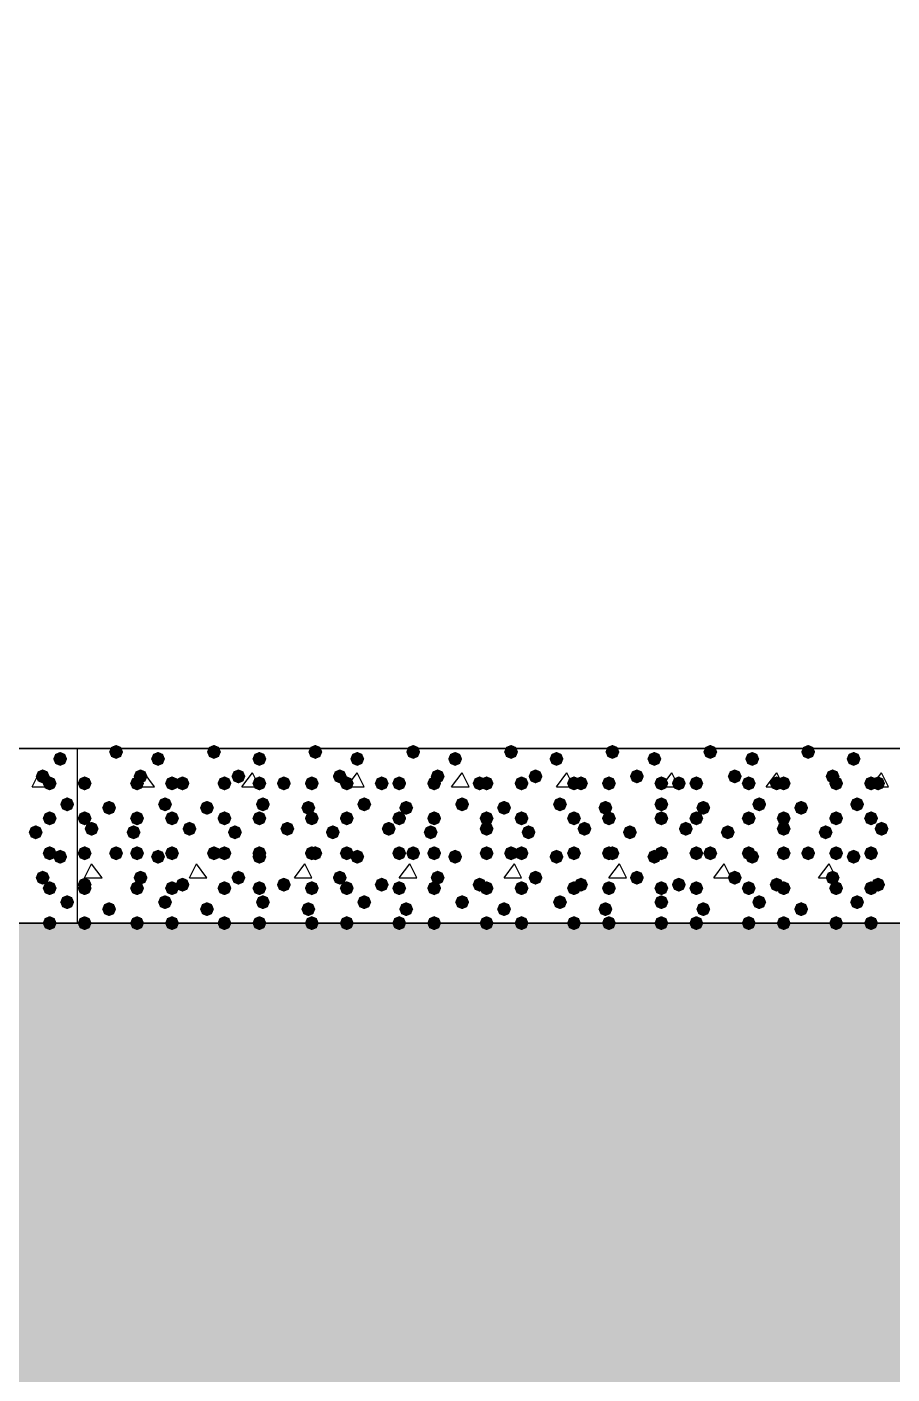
# Model space of a CAD drawing. Header units: millimetres. Extents: x 0 to 420, y 0 to 297.
# Drawn here: x 302.24 to 312.72, y 121.45 to 137.77 of the extents above; entities that cross this region are included whole.
import ezdxf

# ---------------------------------------------------------------- set-up
doc = ezdxf.new("R2010")
doc.units = ezdxf.units.MM
doc.layers.get('0').update_dxf_attribs({"linetype": 'CONTINUOUS'})

msp = doc.modelspace()

# ---------------------------------------------------------------- hatches: boundary and pattern name
at = {"true_color": 0x000007}
for points in [[(302.725667, 128.905), (302.700796, 128.845204), (302.641, 128.820333), (302.581204, 128.845204), (302.556333, 128.905), (302.581204, 128.964796), (302.641, 128.989667), (302.700796, 128.964796)], [(302.514, 128.693333), (302.489129, 128.633537), (302.429333, 128.608667), (302.369537, 128.633537), (302.344667, 128.693333), (302.369537, 128.753129), (302.429333, 128.778), (302.489129, 128.753129)], [(302.598667, 128.608667), (302.573796, 128.548871), (302.514, 128.524), (302.454204, 128.548871), (302.429333, 128.608667), (302.454204, 128.668462), (302.514, 128.693333), (302.573796, 128.668463)], [(302.810333, 128.354667), (302.785462, 128.294871), (302.725667, 128.27), (302.665871, 128.294871), (302.641, 128.354667), (302.665871, 128.414462), (302.725667, 128.439333), (302.785462, 128.414463)], [(302.598667, 128.185333), (302.573796, 128.125538), (302.514, 128.100667), (302.454204, 128.125538), (302.429333, 128.185333), (302.454204, 128.245129), (302.514, 128.27), (302.573796, 128.245129)], [(302.429333, 128.016), (302.404462, 127.956204), (302.344667, 127.931333), (302.284871, 127.956204), (302.26, 128.016), (302.284871, 128.075796), (302.344667, 128.100667), (302.404462, 128.075796)], [(302.598667, 127.762), (302.573796, 127.702204), (302.514, 127.677333), (302.454204, 127.702204), (302.429333, 127.762), (302.454204, 127.821796), (302.514, 127.846667), (302.573796, 127.821796)], [(302.725667, 127.719667), (302.700796, 127.659871), (302.641, 127.635), (302.581204, 127.659871), (302.556333, 127.719667), (302.581204, 127.779462), (302.641, 127.804333), (302.700796, 127.779463)], [(302.514, 127.465667), (302.489129, 127.405871), (302.429333, 127.381), (302.369537, 127.405871), (302.344667, 127.465667), (302.369537, 127.525462), (302.429333, 127.550333), (302.489129, 127.525463)], [(302.598667, 127.338667), (302.573796, 127.278871), (302.514, 127.254), (302.454204, 127.278871), (302.429333, 127.338667), (302.454204, 127.398462), (302.514, 127.423333), (302.573796, 127.398463)], [(302.810333, 127.169333), (302.785462, 127.109537), (302.725667, 127.084667), (302.665871, 127.109537), (302.641, 127.169333), (302.665871, 127.229129), (302.725667, 127.254), (302.785462, 127.229129)], [(302.598667, 126.915333), (302.573796, 126.855538), (302.514, 126.830667), (302.454204, 126.855538), (302.429333, 126.915333), (302.454204, 126.975129), (302.514, 127), (302.573796, 126.975129)]]:
    msp.add_hatch(color=0, dxfattribs=at).paths.add_polyline_path(points, flags=0)
at = {"true_color": 0x000008}
for points in [[(303.403, 128.989667), (303.378129, 128.929871), (303.318333, 128.905), (303.258537, 128.929871), (303.233667, 128.989667), (303.258537, 129.049462), (303.318333, 129.074333), (303.378129, 129.049463)], [(303.911, 128.905), (303.886129, 128.845204), (303.826333, 128.820333), (303.766538, 128.845204), (303.741667, 128.905), (303.766537, 128.964796), (303.826333, 128.989667), (303.886129, 128.964796)], [(304.588333, 128.989667), (304.563463, 128.929871), (304.503667, 128.905), (304.443871, 128.929871), (304.419, 128.989667), (304.443871, 129.049462), (304.503667, 129.074333), (304.563462, 129.049463)], [(305.138667, 128.905), (305.113796, 128.845204), (305.054, 128.820333), (304.994204, 128.845204), (304.969333, 128.905), (304.994204, 128.964796), (305.054, 128.989667), (305.113796, 128.964796)], [(305.816, 128.989667), (305.791129, 128.929871), (305.731333, 128.905), (305.671538, 128.929871), (305.646667, 128.989667), (305.671537, 129.049462), (305.731333, 129.074333), (305.791129, 129.049463)], [(306.324, 128.905), (306.299129, 128.845204), (306.239333, 128.820333), (306.179537, 128.845204), (306.154667, 128.905), (306.179537, 128.964796), (306.239333, 128.989667), (306.299129, 128.964796)], [(307.001333, 128.989667), (306.976462, 128.929871), (306.916667, 128.905), (306.856871, 128.929871), (306.832, 128.989667), (306.856871, 129.049462), (306.916667, 129.074333), (306.976462, 129.049463)], [(307.509333, 128.905), (307.484462, 128.845204), (307.424667, 128.820333), (307.364871, 128.845204), (307.34, 128.905), (307.364871, 128.964796), (307.424667, 128.989667), (307.484462, 128.964796)], [(308.186667, 128.989667), (308.161796, 128.929871), (308.102, 128.905), (308.042204, 128.929871), (308.017333, 128.989667), (308.042204, 129.049462), (308.102, 129.074333), (308.161796, 129.049463)], [(308.737, 128.905), (308.712129, 128.845204), (308.652333, 128.820333), (308.592538, 128.845204), (308.567667, 128.905), (308.592537, 128.964796), (308.652333, 128.989667), (308.712129, 128.964796)], [(309.414333, 128.989667), (309.389462, 128.929871), (309.329667, 128.905), (309.269871, 128.929871), (309.245, 128.989667), (309.269871, 129.049462), (309.329667, 129.074333), (309.389462, 129.049463)], [(309.922333, 128.905), (309.897462, 128.845204), (309.837667, 128.820333), (309.777871, 128.845204), (309.753, 128.905), (309.777871, 128.964796), (309.837667, 128.989667), (309.897462, 128.964796)], [(310.599667, 128.989667), (310.574796, 128.929871), (310.515, 128.905), (310.455204, 128.929871), (310.430333, 128.989667), (310.455204, 129.049462), (310.515, 129.074333), (310.574796, 129.049463)], [(311.107667, 128.905), (311.082796, 128.845204), (311.023, 128.820333), (310.963204, 128.845204), (310.938333, 128.905), (310.963204, 128.964796), (311.023, 128.989667), (311.082796, 128.964796)], [(311.785, 128.989667), (311.760129, 128.929871), (311.700333, 128.905), (311.640538, 128.929871), (311.615667, 128.989667), (311.640537, 129.049462), (311.700333, 129.074333), (311.760129, 129.049463)], [(312.335333, 128.905), (312.310462, 128.845204), (312.250667, 128.820333), (312.190871, 128.845204), (312.166, 128.905), (312.190871, 128.964796), (312.250667, 128.989667), (312.310462, 128.964796)], [(303.022, 128.608667), (302.997129, 128.548871), (302.937333, 128.524), (302.877538, 128.548871), (302.852667, 128.608667), (302.877537, 128.668462), (302.937333, 128.693333), (302.997129, 128.668463)], [(303.022, 128.608667), (302.997129, 128.548871), (302.937333, 128.524), (302.877538, 128.548871), (302.852667, 128.608667), (302.877537, 128.668462), (302.937333, 128.693333), (302.997129, 128.668463)], [(303.657, 128.608667), (303.632129, 128.548871), (303.572333, 128.524), (303.512538, 128.548871), (303.487667, 128.608667), (303.512537, 128.668462), (303.572333, 128.693333), (303.632129, 128.668463)], [(303.699333, 128.693333), (303.674463, 128.633537), (303.614667, 128.608667), (303.554871, 128.633537), (303.53, 128.693333), (303.554871, 128.753129), (303.614667, 128.778), (303.674462, 128.753129)], [(304.080333, 128.608667), (304.055462, 128.548871), (303.995667, 128.524), (303.935871, 128.548871), (303.911, 128.608667), (303.935871, 128.668462), (303.995667, 128.693333), (304.055462, 128.668463)], [(304.207333, 128.608667), (304.182462, 128.548871), (304.122667, 128.524), (304.062871, 128.548871), (304.038, 128.608667), (304.062871, 128.668462), (304.122667, 128.693333), (304.182462, 128.668463)], [(304.715333, 128.608667), (304.690462, 128.548871), (304.630667, 128.524), (304.570871, 128.548871), (304.546, 128.608667), (304.570871, 128.668462), (304.630667, 128.693333), (304.690462, 128.668463)], [(304.884667, 128.693333), (304.859796, 128.633537), (304.8, 128.608667), (304.740204, 128.633537), (304.715333, 128.693333), (304.740204, 128.753129), (304.8, 128.778), (304.859796, 128.753129)], [(305.138667, 128.608667), (305.113796, 128.548871), (305.054, 128.524), (304.994204, 128.548871), (304.969333, 128.608667), (304.994204, 128.668462), (305.054, 128.693333), (305.113796, 128.668463)], [(305.435, 128.608667), (305.410129, 128.548871), (305.350333, 128.524), (305.290538, 128.548871), (305.265667, 128.608667), (305.290537, 128.668462), (305.350333, 128.693333), (305.410129, 128.668463)], [(305.773667, 128.608667), (305.748796, 128.548871), (305.689, 128.524), (305.629204, 128.548871), (305.604333, 128.608667), (305.629204, 128.668462), (305.689, 128.693333), (305.748796, 128.668463)], [(306.112333, 128.693333), (306.087462, 128.633537), (306.027667, 128.608667), (305.967871, 128.633537), (305.943, 128.693333), (305.967871, 128.753129), (306.027667, 128.778), (306.087462, 128.753129)], [(306.197, 128.608667), (306.172129, 128.548871), (306.112333, 128.524), (306.052538, 128.548871), (306.027667, 128.608667), (306.052537, 128.668462), (306.112333, 128.693333), (306.172129, 128.668463)], [(306.620333, 128.608667), (306.595463, 128.548871), (306.535667, 128.524), (306.475871, 128.548871), (306.451, 128.608667), (306.475871, 128.668462), (306.535667, 128.693333), (306.595462, 128.668463)], [(306.832, 128.608667), (306.807129, 128.548871), (306.747333, 128.524), (306.687538, 128.548871), (306.662667, 128.608667), (306.687537, 128.668462), (306.747333, 128.693333), (306.807129, 128.668463)], [(307.255333, 128.608667), (307.230463, 128.548871), (307.170667, 128.524), (307.110871, 128.548871), (307.086, 128.608667), (307.110871, 128.668462), (307.170667, 128.693333), (307.230462, 128.668463)], [(307.297667, 128.693333), (307.272796, 128.633537), (307.213, 128.608667), (307.153204, 128.633537), (307.128333, 128.693333), (307.153204, 128.753129), (307.213, 128.778), (307.272796, 128.753129)], [(307.805667, 128.608667), (307.780796, 128.548871), (307.721, 128.524), (307.661204, 128.548871), (307.636333, 128.608667), (307.661204, 128.668462), (307.721, 128.693333), (307.780796, 128.668463)], [(307.890333, 128.608667), (307.865463, 128.548871), (307.805667, 128.524), (307.745871, 128.548871), (307.721, 128.608667), (307.745871, 128.668462), (307.805667, 128.693333), (307.865462, 128.668463)], [(308.313667, 128.608667), (308.288796, 128.548871), (308.229, 128.524), (308.169204, 128.548871), (308.144333, 128.608667), (308.169204, 128.668462), (308.229, 128.693333), (308.288796, 128.668463)], [(308.483, 128.693333), (308.458129, 128.633537), (308.398333, 128.608667), (308.338538, 128.633537), (308.313667, 128.693333), (308.338537, 128.753129), (308.398333, 128.778), (308.458129, 128.753129)], [(308.948667, 128.608667), (308.923796, 128.548871), (308.864, 128.524), (308.804204, 128.548871), (308.779333, 128.608667), (308.804204, 128.668462), (308.864, 128.693333), (308.923796, 128.668463)], [(309.033333, 128.608667), (309.008462, 128.548871), (308.948667, 128.524), (308.888871, 128.548871), (308.864, 128.608667), (308.888871, 128.668462), (308.948667, 128.693333), (309.008462, 128.668463)], [(309.372, 128.608667), (309.347129, 128.548871), (309.287333, 128.524), (309.227538, 128.548871), (309.202667, 128.608667), (309.227537, 128.668462), (309.287333, 128.693333), (309.347129, 128.668463)], [(309.710667, 128.693333), (309.685796, 128.633537), (309.626, 128.608667), (309.566204, 128.633537), (309.541333, 128.693333), (309.566204, 128.753129), (309.626, 128.778), (309.685796, 128.753129)], [(310.007, 128.608667), (309.982129, 128.548871), (309.922333, 128.524), (309.862538, 128.548871), (309.837667, 128.608667), (309.862537, 128.668462), (309.922333, 128.693333), (309.982129, 128.668463)], [(310.218667, 128.608667), (310.193796, 128.548871), (310.134, 128.524), (310.074204, 128.548871), (310.049333, 128.608667), (310.074204, 128.668462), (310.134, 128.693333), (310.193796, 128.668463)], [(310.430333, 128.608667), (310.405463, 128.548871), (310.345667, 128.524), (310.285871, 128.548871), (310.261, 128.608667), (310.285871, 128.668462), (310.345667, 128.693333), (310.405462, 128.668463)], [(310.896, 128.693333), (310.871129, 128.633537), (310.811333, 128.608667), (310.751537, 128.633537), (310.726667, 128.693333), (310.751537, 128.753129), (310.811333, 128.778), (310.871129, 128.753129)], [(311.065333, 128.608667), (311.040462, 128.548871), (310.980667, 128.524), (310.920871, 128.548871), (310.896, 128.608667), (310.920871, 128.668462), (310.980667, 128.693333), (311.040462, 128.668463)], [(311.404, 128.608667), (311.379129, 128.548871), (311.319333, 128.524), (311.259537, 128.548871), (311.234667, 128.608667), (311.259537, 128.668462), (311.319333, 128.693333), (311.379129, 128.668463)], [(311.488667, 128.608667), (311.463796, 128.548871), (311.404, 128.524), (311.344204, 128.548871), (311.319333, 128.608667), (311.344204, 128.668462), (311.404, 128.693333), (311.463796, 128.668463)], [(312.081333, 128.693333), (312.056462, 128.633537), (311.996667, 128.608667), (311.936871, 128.633537), (311.912, 128.693333), (311.936871, 128.753129), (311.996667, 128.778), (312.056462, 128.753129)], [(312.123667, 128.608667), (312.098796, 128.548871), (312.039, 128.524), (311.979204, 128.548871), (311.954333, 128.608667), (311.979204, 128.668462), (312.039, 128.693333), (312.098796, 128.668463)], [(312.547, 128.608667), (312.522129, 128.548871), (312.462333, 128.524), (312.402537, 128.548871), (312.377667, 128.608667), (312.402537, 128.668462), (312.462333, 128.693333), (312.522129, 128.668463)], [(312.631667, 128.608667), (312.606796, 128.548871), (312.547, 128.524), (312.487204, 128.548871), (312.462333, 128.608667), (312.487204, 128.668462), (312.547, 128.693333), (312.606796, 128.668463)], [(303.318333, 128.312333), (303.293462, 128.252537), (303.233667, 128.227667), (303.173871, 128.252537), (303.149, 128.312333), (303.173871, 128.372129), (303.233667, 128.397), (303.293462, 128.372129)], [(303.995667, 128.354667), (303.970796, 128.294871), (303.911, 128.27), (303.851204, 128.294871), (303.826333, 128.354667), (303.851204, 128.414462), (303.911, 128.439333), (303.970796, 128.414463)], [(304.503667, 128.312333), (304.478796, 128.252537), (304.419, 128.227667), (304.359204, 128.252537), (304.334333, 128.312333), (304.359204, 128.372129), (304.419, 128.397), (304.478796, 128.372129)], [(305.181, 128.354667), (305.156129, 128.294871), (305.096333, 128.27), (305.036538, 128.294871), (305.011667, 128.354667), (305.036537, 128.414462), (305.096333, 128.439333), (305.156129, 128.414463)], [(305.731333, 128.312333), (305.706462, 128.252537), (305.646667, 128.227667), (305.586871, 128.252537), (305.562, 128.312333), (305.586871, 128.372129), (305.646667, 128.397), (305.706462, 128.372129)], [(306.408667, 128.354667), (306.383796, 128.294871), (306.324, 128.27), (306.264204, 128.294871), (306.239333, 128.354667), (306.264204, 128.414462), (306.324, 128.439333), (306.383796, 128.414463)], [(306.916667, 128.312333), (306.891796, 128.252537), (306.832, 128.227667), (306.772204, 128.252537), (306.747333, 128.312333), (306.772204, 128.372129), (306.832, 128.397), (306.891796, 128.372129)], [(307.594, 128.354667), (307.569129, 128.294871), (307.509333, 128.27), (307.449537, 128.294871), (307.424667, 128.354667), (307.449537, 128.414462), (307.509333, 128.439333), (307.569129, 128.414463)], [(308.102, 128.312333), (308.077129, 128.252537), (308.017333, 128.227667), (307.957538, 128.252537), (307.932667, 128.312333), (307.957537, 128.372129), (308.017333, 128.397), (308.077129, 128.372129)], [(308.779333, 128.354667), (308.754462, 128.294871), (308.694667, 128.27), (308.634871, 128.294871), (308.61, 128.354667), (308.634871, 128.414462), (308.694667, 128.439333), (308.754462, 128.414463)], [(309.329667, 128.312333), (309.304796, 128.252537), (309.245, 128.227667), (309.185204, 128.252537), (309.160333, 128.312333), (309.185204, 128.372129), (309.245, 128.397), (309.304796, 128.372129)], [(310.007, 128.354667), (309.982129, 128.294871), (309.922333, 128.27), (309.862538, 128.294871), (309.837667, 128.354667), (309.862537, 128.414462), (309.922333, 128.439333), (309.982129, 128.414463)], [(310.515, 128.312333), (310.490129, 128.252537), (310.430333, 128.227667), (310.370538, 128.252537), (310.345667, 128.312333), (310.370537, 128.372129), (310.430333, 128.397), (310.490129, 128.372129)], [(311.192333, 128.354667), (311.167462, 128.294871), (311.107667, 128.27), (311.047871, 128.294871), (311.023, 128.354667), (311.047871, 128.414462), (311.107667, 128.439333), (311.167462, 128.414463)], [(311.700333, 128.312333), (311.675462, 128.252537), (311.615667, 128.227667), (311.555871, 128.252537), (311.531, 128.312333), (311.555871, 128.372129), (311.615667, 128.397), (311.675462, 128.372129)], [(312.377667, 128.354667), (312.352796, 128.294871), (312.293, 128.27), (312.233204, 128.294871), (312.208333, 128.354667), (312.233204, 128.414462), (312.293, 128.439333), (312.352796, 128.414463)], [(303.022, 128.185333), (302.997129, 128.125538), (302.937333, 128.100667), (302.877538, 128.125538), (302.852667, 128.185333), (302.877537, 128.245129), (302.937333, 128.27), (302.997129, 128.245129)], [(303.106667, 128.058333), (303.081796, 127.998538), (303.022, 127.973667), (302.962204, 127.998538), (302.937333, 128.058333), (302.962204, 128.118129), (303.022, 128.143), (303.081796, 128.118129)], [(303.657, 128.185333), (303.632129, 128.125538), (303.572333, 128.100667), (303.512538, 128.125538), (303.487667, 128.185333), (303.512537, 128.245129), (303.572333, 128.27), (303.632129, 128.245129)], [(304.080333, 128.185333), (304.055462, 128.125538), (303.995667, 128.100667), (303.935871, 128.125538), (303.911, 128.185333), (303.935871, 128.245129), (303.995667, 128.27), (304.055462, 128.245129)], [(304.292, 128.058333), (304.267129, 127.998538), (304.207333, 127.973667), (304.147538, 127.998538), (304.122667, 128.058333), (304.147537, 128.118129), (304.207333, 128.143), (304.267129, 128.118129)], [(304.715333, 128.185333), (304.690462, 128.125538), (304.630667, 128.100667), (304.570871, 128.125538), (304.546, 128.185333), (304.570871, 128.245129), (304.630667, 128.27), (304.690462, 128.245129)], [(305.138667, 128.185333), (305.113796, 128.125538), (305.054, 128.100667), (304.994204, 128.125538), (304.969333, 128.185333), (304.994204, 128.245129), (305.054, 128.27), (305.113796, 128.245129)], [(305.477333, 128.058333), (305.452462, 127.998538), (305.392667, 127.973667), (305.332871, 127.998538), (305.308, 128.058333), (305.332871, 128.118129), (305.392667, 128.143), (305.452462, 128.118129)], [(305.773667, 128.185333), (305.748796, 128.125538), (305.689, 128.100667), (305.629204, 128.125538), (305.604333, 128.185333), (305.629204, 128.245129), (305.689, 128.27), (305.748796, 128.245129)], [(306.197, 128.185333), (306.172129, 128.125538), (306.112333, 128.100667), (306.052538, 128.125538), (306.027667, 128.185333), (306.052537, 128.245129), (306.112333, 128.27), (306.172129, 128.245129)], [(306.705, 128.058333), (306.680129, 127.998538), (306.620333, 127.973667), (306.560538, 127.998538), (306.535667, 128.058333), (306.560537, 128.118129), (306.620333, 128.143), (306.680129, 128.118129)], [(306.832, 128.185333), (306.807129, 128.125538), (306.747333, 128.100667), (306.687538, 128.125538), (306.662667, 128.185333), (306.687537, 128.245129), (306.747333, 128.27), (306.807129, 128.245129)], [(307.255333, 128.185333), (307.230463, 128.125538), (307.170667, 128.100667), (307.110871, 128.125538), (307.086, 128.185333), (307.110871, 128.245129), (307.170667, 128.27), (307.230462, 128.245129)], [(307.890333, 128.185333), (307.865463, 128.125538), (307.805667, 128.100667), (307.745871, 128.125538), (307.721, 128.185333), (307.745871, 128.245129), (307.805667, 128.27), (307.865462, 128.245129)], [(307.890333, 128.058333), (307.865463, 127.998538), (307.805667, 127.973667), (307.745871, 127.998538), (307.721, 128.058333), (307.745871, 128.118129), (307.805667, 128.143), (307.865462, 128.118129)], [(308.313667, 128.185333), (308.288796, 128.125538), (308.229, 128.100667), (308.169204, 128.125538), (308.144333, 128.185333), (308.169204, 128.245129), (308.229, 128.27), (308.288796, 128.245129)], [(308.948667, 128.185333), (308.923796, 128.125538), (308.864, 128.100667), (308.804204, 128.125538), (308.779333, 128.185333), (308.804204, 128.245129), (308.864, 128.27), (308.923796, 128.245129)], [(309.075667, 128.058333), (309.050796, 127.998538), (308.991, 127.973667), (308.931204, 127.998538), (308.906333, 128.058333), (308.931204, 128.118129), (308.991, 128.143), (309.050796, 128.118129)], [(309.372, 128.185333), (309.347129, 128.125538), (309.287333, 128.100667), (309.227538, 128.125538), (309.202667, 128.185333), (309.227537, 128.245129), (309.287333, 128.27), (309.347129, 128.245129)], [(310.007, 128.185333), (309.982129, 128.125538), (309.922333, 128.100667), (309.862538, 128.125538), (309.837667, 128.185333), (309.862537, 128.245129), (309.922333, 128.27), (309.982129, 128.245129)], [(310.303333, 128.058333), (310.278462, 127.998538), (310.218667, 127.973667), (310.158871, 127.998538), (310.134, 128.058333), (310.158871, 128.118129), (310.218667, 128.143), (310.278462, 128.118129)], [(310.430333, 128.185333), (310.405463, 128.125538), (310.345667, 128.100667), (310.285871, 128.125538), (310.261, 128.185333), (310.285871, 128.245129), (310.345667, 128.27), (310.405462, 128.245129)], [(311.065333, 128.185333), (311.040462, 128.125538), (310.980667, 128.100667), (310.920871, 128.125538), (310.896, 128.185333), (310.920871, 128.245129), (310.980667, 128.27), (311.040462, 128.245129)], [(311.488667, 128.185333), (311.463796, 128.125538), (311.404, 128.100667), (311.344204, 128.125538), (311.319333, 128.185333), (311.344204, 128.245129), (311.404, 128.27), (311.463796, 128.245129)], [(311.488667, 128.058333), (311.463796, 127.998538), (311.404, 127.973667), (311.344204, 127.998538), (311.319333, 128.058333), (311.344204, 128.118129), (311.404, 128.143), (311.463796, 128.118129)], [(312.123667, 128.185333), (312.098796, 128.125538), (312.039, 128.100667), (311.979204, 128.125538), (311.954333, 128.185333), (311.979204, 128.245129), (312.039, 128.27), (312.098796, 128.245129)], [(312.547, 128.185333), (312.522129, 128.125538), (312.462333, 128.100667), (312.402537, 128.125538), (312.377667, 128.185333), (312.402537, 128.245129), (312.462333, 128.27), (312.522129, 128.245129)], [(312.674, 128.058333), (312.649129, 127.998538), (312.589333, 127.973667), (312.529537, 127.998538), (312.504667, 128.058333), (312.529537, 128.118129), (312.589333, 128.143), (312.649129, 128.118129)], [(303.614667, 128.016), (303.589796, 127.956204), (303.53, 127.931333), (303.470204, 127.956204), (303.445333, 128.016), (303.470204, 128.075796), (303.53, 128.100667), (303.589796, 128.075796)], [(304.842333, 128.016), (304.817462, 127.956204), (304.757667, 127.931333), (304.697871, 127.956204), (304.673, 128.016), (304.697871, 128.075796), (304.757667, 128.100667), (304.817462, 128.075796)], [(306.027667, 128.016), (306.002796, 127.956204), (305.943, 127.931333), (305.883204, 127.956204), (305.858333, 128.016), (305.883204, 128.075796), (305.943, 128.100667), (306.002796, 128.075796)], [(307.213, 128.016), (307.188129, 127.956204), (307.128333, 127.931333), (307.068537, 127.956204), (307.043667, 128.016), (307.068537, 128.075796), (307.128333, 128.100667), (307.188129, 128.075796)], [(308.398333, 128.016), (308.373462, 127.956204), (308.313667, 127.931333), (308.253871, 127.956204), (308.229, 128.016), (308.253871, 128.075796), (308.313667, 128.100667), (308.373462, 128.075796)], [(309.626, 128.016), (309.601129, 127.956204), (309.541333, 127.931333), (309.481537, 127.956204), (309.456667, 128.016), (309.481537, 128.075796), (309.541333, 128.100667), (309.601129, 128.075796)], [(310.811333, 128.016), (310.786462, 127.956204), (310.726667, 127.931333), (310.666871, 127.956204), (310.642, 128.016), (310.666871, 128.075796), (310.726667, 128.100667), (310.786462, 128.075796)], [(311.996667, 128.016), (311.971796, 127.956204), (311.912, 127.931333), (311.852204, 127.956204), (311.827333, 128.016), (311.852204, 128.075796), (311.912, 128.100667), (311.971796, 128.075796)], [(303.022, 127.762), (302.997129, 127.702204), (302.937333, 127.677333), (302.877538, 127.702204), (302.852667, 127.762), (302.877537, 127.821796), (302.937333, 127.846667), (302.997129, 127.821796)], [(303.403, 127.762), (303.378129, 127.702204), (303.318333, 127.677333), (303.258537, 127.702204), (303.233667, 127.762), (303.258537, 127.821796), (303.318333, 127.846667), (303.378129, 127.821796)], [(303.657, 127.762), (303.632129, 127.702204), (303.572333, 127.677333), (303.512538, 127.702204), (303.487667, 127.762), (303.512537, 127.821796), (303.572333, 127.846667), (303.632129, 127.821796)], [(303.911, 127.719667), (303.886129, 127.659871), (303.826333, 127.635), (303.766538, 127.659871), (303.741667, 127.719667), (303.766537, 127.779462), (303.826333, 127.804333), (303.886129, 127.779463)], [(304.080333, 127.762), (304.055462, 127.702204), (303.995667, 127.677333), (303.935871, 127.702204), (303.911, 127.762), (303.935871, 127.821796), (303.995667, 127.846667), (304.055462, 127.821796)], [(304.588333, 127.762), (304.563463, 127.702204), (304.503667, 127.677333), (304.443871, 127.702204), (304.419, 127.762), (304.443871, 127.821796), (304.503667, 127.846667), (304.563462, 127.821796)], [(304.715333, 127.762), (304.690462, 127.702204), (304.630667, 127.677333), (304.570871, 127.702204), (304.546, 127.762), (304.570871, 127.821796), (304.630667, 127.846667), (304.690462, 127.821796)], [(305.138667, 127.762), (305.113796, 127.702204), (305.054, 127.677333), (304.994204, 127.702204), (304.969333, 127.762), (304.994204, 127.821796), (305.054, 127.846667), (305.113796, 127.821796)], [(305.138667, 127.719667), (305.113796, 127.659871), (305.054, 127.635), (304.994204, 127.659871), (304.969333, 127.719667), (304.994204, 127.779462), (305.054, 127.804333), (305.113796, 127.779463)], [(305.773667, 127.762), (305.748796, 127.702204), (305.689, 127.677333), (305.629204, 127.702204), (305.604333, 127.762), (305.629204, 127.821796), (305.689, 127.846667), (305.748796, 127.821796)], [(305.816, 127.762), (305.791129, 127.702204), (305.731333, 127.677333), (305.671538, 127.702204), (305.646667, 127.762), (305.671537, 127.821796), (305.731333, 127.846667), (305.791129, 127.821796)], [(306.197, 127.762), (306.172129, 127.702204), (306.112333, 127.677333), (306.052538, 127.702204), (306.027667, 127.762), (306.052537, 127.821796), (306.112333, 127.846667), (306.172129, 127.821796)], [(306.324, 127.719667), (306.299129, 127.659871), (306.239333, 127.635), (306.179537, 127.659871), (306.154667, 127.719667), (306.179537, 127.779462), (306.239333, 127.804333), (306.299129, 127.779463)], [(306.832, 127.762), (306.807129, 127.702204), (306.747333, 127.677333), (306.687538, 127.702204), (306.662667, 127.762), (306.687537, 127.821796), (306.747333, 127.846667), (306.807129, 127.821796)], [(307.001333, 127.762), (306.976462, 127.702204), (306.916667, 127.677333), (306.856871, 127.702204), (306.832, 127.762), (306.856871, 127.821796), (306.916667, 127.846667), (306.976462, 127.821796)], [(307.255333, 127.762), (307.230463, 127.702204), (307.170667, 127.677333), (307.110871, 127.702204), (307.086, 127.762), (307.110871, 127.821796), (307.170667, 127.846667), (307.230462, 127.821796)], [(307.509333, 127.719667), (307.484462, 127.659871), (307.424667, 127.635), (307.364871, 127.659871), (307.34, 127.719667), (307.364871, 127.779462), (307.424667, 127.804333), (307.484462, 127.779463)], [(307.890333, 127.762), (307.865463, 127.702204), (307.805667, 127.677333), (307.745871, 127.702204), (307.721, 127.762), (307.745871, 127.821796), (307.805667, 127.846667), (307.865462, 127.821796)], [(308.186667, 127.762), (308.161796, 127.702204), (308.102, 127.677333), (308.042204, 127.702204), (308.017333, 127.762), (308.042204, 127.821796), (308.102, 127.846667), (308.161796, 127.821796)], [(308.313667, 127.762), (308.288796, 127.702204), (308.229, 127.677333), (308.169204, 127.702204), (308.144333, 127.762), (308.169204, 127.821796), (308.229, 127.846667), (308.288796, 127.821796)], [(308.737, 127.719667), (308.712129, 127.659871), (308.652333, 127.635), (308.592538, 127.659871), (308.567667, 127.719667), (308.592537, 127.779462), (308.652333, 127.804333), (308.712129, 127.779463)], [(308.948667, 127.762), (308.923796, 127.702204), (308.864, 127.677333), (308.804204, 127.702204), (308.779333, 127.762), (308.804204, 127.821796), (308.864, 127.846667), (308.923796, 127.821796)], [(309.372, 127.762), (309.347129, 127.702204), (309.287333, 127.677333), (309.227538, 127.702204), (309.202667, 127.762), (309.227537, 127.821796), (309.287333, 127.846667), (309.347129, 127.821796)], [(309.414333, 127.762), (309.389462, 127.702204), (309.329667, 127.677333), (309.269871, 127.702204), (309.245, 127.762), (309.269871, 127.821796), (309.329667, 127.846667), (309.389462, 127.821796)], [(309.922333, 127.719667), (309.897462, 127.659871), (309.837667, 127.635), (309.777871, 127.659871), (309.753, 127.719667), (309.777871, 127.779462), (309.837667, 127.804333), (309.897462, 127.779463)], [(310.007, 127.762), (309.982129, 127.702204), (309.922333, 127.677333), (309.862538, 127.702204), (309.837667, 127.762), (309.862537, 127.821796), (309.922333, 127.846667), (309.982129, 127.821796)], [(310.430333, 127.762), (310.405463, 127.702204), (310.345667, 127.677333), (310.285871, 127.702204), (310.261, 127.762), (310.285871, 127.821796), (310.345667, 127.846667), (310.405462, 127.821796)], [(310.599667, 127.762), (310.574796, 127.702204), (310.515, 127.677333), (310.455204, 127.702204), (310.430333, 127.762), (310.455204, 127.821796), (310.515, 127.846667), (310.574796, 127.821796)], [(311.065333, 127.762), (311.040462, 127.702204), (310.980667, 127.677333), (310.920871, 127.702204), (310.896, 127.762), (310.920871, 127.821796), (310.980667, 127.846667), (311.040462, 127.821796)], [(311.107667, 127.719667), (311.082796, 127.659871), (311.023, 127.635), (310.963204, 127.659871), (310.938333, 127.719667), (310.963204, 127.779462), (311.023, 127.804333), (311.082796, 127.779463)], [(311.488667, 127.762), (311.463796, 127.702204), (311.404, 127.677333), (311.344204, 127.702204), (311.319333, 127.762), (311.344204, 127.821796), (311.404, 127.846667), (311.463796, 127.821796)], [(311.785, 127.762), (311.760129, 127.702204), (311.700333, 127.677333), (311.640538, 127.702204), (311.615667, 127.762), (311.640537, 127.821796), (311.700333, 127.846667), (311.760129, 127.821796)], [(312.123667, 127.762), (312.098796, 127.702204), (312.039, 127.677333), (311.979204, 127.702204), (311.954333, 127.762), (311.979204, 127.821796), (312.039, 127.846667), (312.098796, 127.821796)], [(312.335333, 127.719667), (312.310462, 127.659871), (312.250667, 127.635), (312.190871, 127.659871), (312.166, 127.719667), (312.190871, 127.779462), (312.250667, 127.804333), (312.310462, 127.779463)], [(312.547, 127.762), (312.522129, 127.702204), (312.462333, 127.677333), (312.402537, 127.702204), (312.377667, 127.762), (312.402537, 127.821796), (312.462333, 127.846667), (312.522129, 127.821796)], [(303.699333, 127.465667), (303.674463, 127.405871), (303.614667, 127.381), (303.554871, 127.405871), (303.53, 127.465667), (303.554871, 127.525462), (303.614667, 127.550333), (303.674462, 127.525463)], [(304.884667, 127.465667), (304.859796, 127.405871), (304.8, 127.381), (304.740204, 127.405871), (304.715333, 127.465667), (304.740204, 127.525462), (304.8, 127.550333), (304.859796, 127.525463)], [(306.112333, 127.465667), (306.087462, 127.405871), (306.027667, 127.381), (305.967871, 127.405871), (305.943, 127.465667), (305.967871, 127.525462), (306.027667, 127.550333), (306.087462, 127.525463)], [(307.297667, 127.465667), (307.272796, 127.405871), (307.213, 127.381), (307.153204, 127.405871), (307.128333, 127.465667), (307.153204, 127.525462), (307.213, 127.550333), (307.272796, 127.525463)], [(308.483, 127.465667), (308.458129, 127.405871), (308.398333, 127.381), (308.338538, 127.405871), (308.313667, 127.465667), (308.338537, 127.525462), (308.398333, 127.550333), (308.458129, 127.525463)], [(309.710667, 127.465667), (309.685796, 127.405871), (309.626, 127.381), (309.566204, 127.405871), (309.541333, 127.465667), (309.566204, 127.525462), (309.626, 127.550333), (309.685796, 127.525463)], [(310.896, 127.465667), (310.871129, 127.405871), (310.811333, 127.381), (310.751537, 127.405871), (310.726667, 127.465667), (310.751537, 127.525462), (310.811333, 127.550333), (310.871129, 127.525463)], [(312.081333, 127.465667), (312.056462, 127.405871), (311.996667, 127.381), (311.936871, 127.405871), (311.912, 127.465667), (311.936871, 127.525462), (311.996667, 127.550333), (312.056462, 127.525463)], [(303.022, 127.381), (302.997129, 127.321204), (302.937333, 127.296333), (302.877538, 127.321204), (302.852667, 127.381), (302.877537, 127.440796), (302.937333, 127.465667), (302.997129, 127.440796)], [(303.022, 127.338667), (302.997129, 127.278871), (302.937333, 127.254), (302.877538, 127.278871), (302.852667, 127.338667), (302.877537, 127.398462), (302.937333, 127.423333), (302.997129, 127.398463)], [(303.657, 127.338667), (303.632129, 127.278871), (303.572333, 127.254), (303.512538, 127.278871), (303.487667, 127.338667), (303.512537, 127.398462), (303.572333, 127.423333), (303.632129, 127.398463)], [(304.080333, 127.338667), (304.055462, 127.278871), (303.995667, 127.254), (303.935871, 127.278871), (303.911, 127.338667), (303.935871, 127.398462), (303.995667, 127.423333), (304.055462, 127.398463)], [(304.207333, 127.381), (304.182462, 127.321204), (304.122667, 127.296333), (304.062871, 127.321204), (304.038, 127.381), (304.062871, 127.440796), (304.122667, 127.465667), (304.182462, 127.440796)], [(304.715333, 127.338667), (304.690462, 127.278871), (304.630667, 127.254), (304.570871, 127.278871), (304.546, 127.338667), (304.570871, 127.398462), (304.630667, 127.423333), (304.690462, 127.398463)], [(305.138667, 127.338667), (305.113796, 127.278871), (305.054, 127.254), (304.994204, 127.278871), (304.969333, 127.338667), (304.994204, 127.398462), (305.054, 127.423333), (305.113796, 127.398463)], [(305.435, 127.381), (305.410129, 127.321204), (305.350333, 127.296333), (305.290538, 127.321204), (305.265667, 127.381), (305.290537, 127.440796), (305.350333, 127.465667), (305.410129, 127.440796)], [(305.773667, 127.338667), (305.748796, 127.278871), (305.689, 127.254), (305.629204, 127.278871), (305.604333, 127.338667), (305.629204, 127.398462), (305.689, 127.423333), (305.748796, 127.398463)], [(306.197, 127.338667), (306.172129, 127.278871), (306.112333, 127.254), (306.052538, 127.278871), (306.027667, 127.338667), (306.052537, 127.398462), (306.112333, 127.423333), (306.172129, 127.398463)], [(306.620333, 127.381), (306.595463, 127.321204), (306.535667, 127.296333), (306.475871, 127.321204), (306.451, 127.381), (306.475871, 127.440796), (306.535667, 127.465667), (306.595462, 127.440796)], [(306.832, 127.338667), (306.807129, 127.278871), (306.747333, 127.254), (306.687538, 127.278871), (306.662667, 127.338667), (306.687537, 127.398462), (306.747333, 127.423333), (306.807129, 127.398463)], [(307.255333, 127.338667), (307.230463, 127.278871), (307.170667, 127.254), (307.110871, 127.278871), (307.086, 127.338667), (307.110871, 127.398462), (307.170667, 127.423333), (307.230462, 127.398463)], [(307.805667, 127.381), (307.780796, 127.321204), (307.721, 127.296333), (307.661204, 127.321204), (307.636333, 127.381), (307.661204, 127.440796), (307.721, 127.465667), (307.780796, 127.440796)], [(307.890333, 127.338667), (307.865463, 127.278871), (307.805667, 127.254), (307.745871, 127.278871), (307.721, 127.338667), (307.745871, 127.398462), (307.805667, 127.423333), (307.865462, 127.398463)], [(308.313667, 127.338667), (308.288796, 127.278871), (308.229, 127.254), (308.169204, 127.278871), (308.144333, 127.338667), (308.169204, 127.398462), (308.229, 127.423333), (308.288796, 127.398463)], [(308.948667, 127.338667), (308.923796, 127.278871), (308.864, 127.254), (308.804204, 127.278871), (308.779333, 127.338667), (308.804204, 127.398462), (308.864, 127.423333), (308.923796, 127.398463)], [(309.033333, 127.381), (309.008462, 127.321204), (308.948667, 127.296333), (308.888871, 127.321204), (308.864, 127.381), (308.888871, 127.440796), (308.948667, 127.465667), (309.008462, 127.440796)], [(309.372, 127.338667), (309.347129, 127.278871), (309.287333, 127.254), (309.227538, 127.278871), (309.202667, 127.338667), (309.227537, 127.398462), (309.287333, 127.423333), (309.347129, 127.398463)], [(310.007, 127.338667), (309.982129, 127.278871), (309.922333, 127.254), (309.862538, 127.278871), (309.837667, 127.338667), (309.862537, 127.398462), (309.922333, 127.423333), (309.982129, 127.398463)], [(310.218667, 127.381), (310.193796, 127.321204), (310.134, 127.296333), (310.074204, 127.321204), (310.049333, 127.381), (310.074204, 127.440796), (310.134, 127.465667), (310.193796, 127.440796)], [(310.430333, 127.338667), (310.405463, 127.278871), (310.345667, 127.254), (310.285871, 127.278871), (310.261, 127.338667), (310.285871, 127.398462), (310.345667, 127.423333), (310.405462, 127.398463)], [(311.065333, 127.338667), (311.040462, 127.278871), (310.980667, 127.254), (310.920871, 127.278871), (310.896, 127.338667), (310.920871, 127.398462), (310.980667, 127.423333), (311.040462, 127.398463)], [(311.404, 127.381), (311.379129, 127.321204), (311.319333, 127.296333), (311.259537, 127.321204), (311.234667, 127.381), (311.259537, 127.440796), (311.319333, 127.465667), (311.379129, 127.440796)], [(311.488667, 127.338667), (311.463796, 127.278871), (311.404, 127.254), (311.344204, 127.278871), (311.319333, 127.338667), (311.344204, 127.398462), (311.404, 127.423333), (311.463796, 127.398463)], [(312.123667, 127.338667), (312.098796, 127.278871), (312.039, 127.254), (311.979204, 127.278871), (311.954333, 127.338667), (311.979204, 127.398462), (312.039, 127.423333), (312.098796, 127.398463)], [(312.547, 127.338667), (312.522129, 127.278871), (312.462333, 127.254), (312.402537, 127.278871), (312.377667, 127.338667), (312.402537, 127.398462), (312.462333, 127.423333), (312.522129, 127.398463)], [(312.631667, 127.381), (312.606796, 127.321204), (312.547, 127.296333), (312.487204, 127.321204), (312.462333, 127.381), (312.487204, 127.440796), (312.547, 127.465667), (312.606796, 127.440796)], [(303.318333, 127.084667), (303.293462, 127.024871), (303.233667, 127), (303.173871, 127.024871), (303.149, 127.084667), (303.173871, 127.144462), (303.233667, 127.169333), (303.293462, 127.144463)], [(303.995667, 127.169333), (303.970796, 127.109537), (303.911, 127.084667), (303.851204, 127.109537), (303.826333, 127.169333), (303.851204, 127.229129), (303.911, 127.254), (303.970796, 127.229129)], [(304.503667, 127.084667), (304.478796, 127.024871), (304.419, 127), (304.359204, 127.024871), (304.334333, 127.084667), (304.359204, 127.144462), (304.419, 127.169333), (304.478796, 127.144463)], [(305.181, 127.169333), (305.156129, 127.109537), (305.096333, 127.084667), (305.036538, 127.109537), (305.011667, 127.169333), (305.036537, 127.229129), (305.096333, 127.254), (305.156129, 127.229129)], [(305.731333, 127.084667), (305.706462, 127.024871), (305.646667, 127), (305.586871, 127.024871), (305.562, 127.084667), (305.586871, 127.144462), (305.646667, 127.169333), (305.706462, 127.144463)], [(306.408667, 127.169333), (306.383796, 127.109537), (306.324, 127.084667), (306.264204, 127.109537), (306.239333, 127.169333), (306.264204, 127.229129), (306.324, 127.254), (306.383796, 127.229129)], [(306.916667, 127.084667), (306.891796, 127.024871), (306.832, 127), (306.772204, 127.024871), (306.747333, 127.084667), (306.772204, 127.144462), (306.832, 127.169333), (306.891796, 127.144463)], [(307.594, 127.169333), (307.569129, 127.109537), (307.509333, 127.084667), (307.449537, 127.109537), (307.424667, 127.169333), (307.449537, 127.229129), (307.509333, 127.254), (307.569129, 127.229129)], [(308.102, 127.084667), (308.077129, 127.024871), (308.017333, 127), (307.957538, 127.024871), (307.932667, 127.084667), (307.957537, 127.144462), (308.017333, 127.169333), (308.077129, 127.144463)], [(308.779333, 127.169333), (308.754462, 127.109537), (308.694667, 127.084667), (308.634871, 127.109537), (308.61, 127.169333), (308.634871, 127.229129), (308.694667, 127.254), (308.754462, 127.229129)], [(309.329667, 127.084667), (309.304796, 127.024871), (309.245, 127), (309.185204, 127.024871), (309.160333, 127.084667), (309.185204, 127.144462), (309.245, 127.169333), (309.304796, 127.144463)], [(310.007, 127.169333), (309.982129, 127.109537), (309.922333, 127.084667), (309.862538, 127.109537), (309.837667, 127.169333), (309.862537, 127.229129), (309.922333, 127.254), (309.982129, 127.229129)], [(310.515, 127.084667), (310.490129, 127.024871), (310.430333, 127), (310.370538, 127.024871), (310.345667, 127.084667), (310.370537, 127.144462), (310.430333, 127.169333), (310.490129, 127.144463)], [(311.192333, 127.169333), (311.167462, 127.109537), (311.107667, 127.084667), (311.047871, 127.109537), (311.023, 127.169333), (311.047871, 127.229129), (311.107667, 127.254), (311.167462, 127.229129)], [(311.700333, 127.084667), (311.675462, 127.024871), (311.615667, 127), (311.555871, 127.024871), (311.531, 127.084667), (311.555871, 127.144462), (311.615667, 127.169333), (311.675462, 127.144463)], [(312.377667, 127.169333), (312.352796, 127.109537), (312.293, 127.084667), (312.233204, 127.109537), (312.208333, 127.169333), (312.233204, 127.229129), (312.293, 127.254), (312.352796, 127.229129)], [(303.022, 126.915333), (302.997129, 126.855538), (302.937333, 126.830667), (302.877538, 126.855538), (302.852667, 126.915333), (302.877537, 126.975129), (302.937333, 127), (302.997129, 126.975129)], [(303.657, 126.915333), (303.632129, 126.855538), (303.572333, 126.830667), (303.512538, 126.855538), (303.487667, 126.915333), (303.512537, 126.975129), (303.572333, 127), (303.632129, 126.975129)], [(304.080333, 126.915333), (304.055462, 126.855538), (303.995667, 126.830667), (303.935871, 126.855538), (303.911, 126.915333), (303.935871, 126.975129), (303.995667, 127), (304.055462, 126.975129)], [(304.715333, 126.915333), (304.690462, 126.855538), (304.630667, 126.830667), (304.570871, 126.855538), (304.546, 126.915333), (304.570871, 126.975129), (304.630667, 127), (304.690462, 126.975129)], [(305.138667, 126.915333), (305.113796, 126.855538), (305.054, 126.830667), (304.994204, 126.855538), (304.969333, 126.915333), (304.994204, 126.975129), (305.054, 127), (305.113796, 126.975129)], [(305.773667, 126.915333), (305.748796, 126.855538), (305.689, 126.830667), (305.629204, 126.855538), (305.604333, 126.915333), (305.629204, 126.975129), (305.689, 127), (305.748796, 126.975129)], [(306.197, 126.915333), (306.172129, 126.855538), (306.112333, 126.830667), (306.052538, 126.855538), (306.027667, 126.915333), (306.052537, 126.975129), (306.112333, 127), (306.172129, 126.975129)], [(306.832, 126.915333), (306.807129, 126.855538), (306.747333, 126.830667), (306.687538, 126.855538), (306.662667, 126.915333), (306.687537, 126.975129), (306.747333, 127), (306.807129, 126.975129)], [(307.255333, 126.915333), (307.230463, 126.855538), (307.170667, 126.830667), (307.110871, 126.855538), (307.086, 126.915333), (307.110871, 126.975129), (307.170667, 127), (307.230462, 126.975129)], [(307.890333, 126.915333), (307.865463, 126.855538), (307.805667, 126.830667), (307.745871, 126.855538), (307.721, 126.915333), (307.745871, 126.975129), (307.805667, 127), (307.865462, 126.975129)], [(308.313667, 126.915333), (308.288796, 126.855538), (308.229, 126.830667), (308.169204, 126.855538), (308.144333, 126.915333), (308.169204, 126.975129), (308.229, 127), (308.288796, 126.975129)], [(308.948667, 126.915333), (308.923796, 126.855538), (308.864, 126.830667), (308.804204, 126.855538), (308.779333, 126.915333), (308.804204, 126.975129), (308.864, 127), (308.923796, 126.975129)], [(309.372, 126.915333), (309.347129, 126.855538), (309.287333, 126.830667), (309.227538, 126.855538), (309.202667, 126.915333), (309.227537, 126.975129), (309.287333, 127), (309.347129, 126.975129)], [(310.007, 126.915333), (309.982129, 126.855538), (309.922333, 126.830667), (309.862538, 126.855538), (309.837667, 126.915333), (309.862537, 126.975129), (309.922333, 127), (309.982129, 126.975129)], [(310.430333, 126.915333), (310.405463, 126.855538), (310.345667, 126.830667), (310.285871, 126.855538), (310.261, 126.915333), (310.285871, 126.975129), (310.345667, 127), (310.405462, 126.975129)], [(311.065333, 126.915333), (311.040462, 126.855538), (310.980667, 126.830667), (310.920871, 126.855538), (310.896, 126.915333), (310.920871, 126.975129), (310.980667, 127), (311.040462, 126.975129)], [(311.488667, 126.915333), (311.463796, 126.855538), (311.404, 126.830667), (311.344204, 126.855538), (311.319333, 126.915333), (311.344204, 126.975129), (311.404, 127), (311.463796, 126.975129)], [(312.123667, 126.915333), (312.098796, 126.855538), (312.039, 126.830667), (311.979204, 126.855538), (311.954333, 126.915333), (311.979204, 126.975129), (312.039, 127), (312.098796, 126.975129)], [(312.547, 126.915333), (312.522129, 126.855538), (312.462333, 126.830667), (312.402537, 126.855538), (312.377667, 126.915333), (312.402537, 126.975129), (312.462333, 127), (312.522129, 126.975129)]]:
    msp.add_hatch(color=0, dxfattribs=at).paths.add_polyline_path(points, flags=0)
h = msp.add_hatch(color=0, dxfattribs=at)
h.paths.add_polyline_path([(379.518333, 126.915333), (218.101333, 126.915333), (379.518333, 107.865333)], flags=0)
h.paths.add_polyline_path([(218.101333, 126.915333), (379.518333, 107.865333), (218.101333, 107.865333)], flags=0)

# ---------------------------------------------------------------- linework, layer by layer
at = {"color": 0, "true_color": 0x000007}
for points in [[(32.342667, 126.915333), (32.342667, 150.241), (380.576667, 150.241), (380.576667, 126.915333), (218.101333, 126.915333), (218.101333, 105.748667), (194.775667, 105.748667), (194.775667, 126.915333)], [(32.342667, 126.915333), (32.342667, 150.241), (380.576667, 150.241), (380.576667, 126.915333), (218.101333, 126.915333), (218.101333, 105.748667), (194.775667, 105.748667), (194.775667, 126.915333)], [(300.736, 129.032), (300.736, 126.915333), (302.852667, 126.915333), (302.852667, 129.032)]]:
    msp.add_lwpolyline(points, close=True, dxfattribs=at)
at = {"color": 0, "true_color": 0x0000fd}
msp.add_lwpolyline([(215.984667, 129.032), (378.46, 129.032), (378.46, 148.124333), (34.459333, 148.124333), (34.459333, 129.032), (196.934667, 129.032), (196.934667, 107.865333), (215.984667, 107.865333)], close=True, dxfattribs=at)
at = {"color": 0, "true_color": 0x000007}
for points in [[(321.945, 129.032), (302.852667, 129.032)], [(302.302333, 128.566333), (302.387, 128.735667)], [(302.514, 128.566333), (302.387, 128.735667)], [(302.302333, 128.566333), (302.514, 128.566333)], [(302.852667, 126.915333), (321.945, 126.915333)]]:
    msp.add_lwpolyline(points, dxfattribs=at)
at = {"color": 0, "true_color": 0x000008}
for points in [[(303.572333, 128.566333), (303.657, 128.735667)], [(303.784, 128.566333), (303.657, 128.735667)], [(304.842333, 128.566333), (304.969333, 128.735667)], [(305.054, 128.566333), (304.969333, 128.735667)], [(306.112333, 128.566333), (306.239333, 128.735667)], [(306.324, 128.566333), (306.239333, 128.735667)], [(307.382333, 128.566333), (307.509333, 128.735667)], [(307.594, 128.566333), (307.509333, 128.735667)], [(308.652333, 128.566333), (308.779333, 128.735667)], [(308.864, 128.566333), (308.779333, 128.735667)], [(309.922333, 128.566333), (310.049333, 128.735667)], [(310.134, 128.566333), (310.049333, 128.735667)], [(311.192333, 128.566333), (311.319333, 128.735667)], [(311.404, 128.566333), (311.319333, 128.735667)], [(312.462333, 128.566333), (312.589333, 128.735667)], [(312.674, 128.566333), (312.589333, 128.735667)], [(303.572333, 128.566333), (303.784, 128.566333)], [(304.842333, 128.566333), (305.054, 128.566333)], [(306.112333, 128.566333), (306.324, 128.566333)], [(307.382333, 128.566333), (307.594, 128.566333)], [(308.652333, 128.566333), (308.864, 128.566333)], [(309.922333, 128.566333), (310.134, 128.566333)], [(311.192333, 128.566333), (311.404, 128.566333)], [(312.462333, 128.566333), (312.674, 128.566333)], [(302.937333, 127.465667), (303.022, 127.635)], [(303.149, 127.465667), (303.022, 127.635)], [(304.207333, 127.465667), (304.292, 127.635)], [(304.419, 127.465667), (304.292, 127.635)], [(305.477333, 127.465667), (305.604333, 127.635)], [(305.689, 127.465667), (305.604333, 127.635)], [(306.747333, 127.465667), (306.874333, 127.635)], [(306.959, 127.465667), (306.874333, 127.635)], [(308.017333, 127.465667), (308.144333, 127.635)], [(308.229, 127.465667), (308.144333, 127.635)], [(309.287333, 127.465667), (309.414333, 127.635)], [(309.499, 127.465667), (309.414333, 127.635)], [(310.557333, 127.465667), (310.684333, 127.635)], [(310.769, 127.465667), (310.684333, 127.635)], [(311.827333, 127.465667), (311.954333, 127.635)], [(312.039, 127.465667), (311.954333, 127.635)], [(302.937333, 127.465667), (303.149, 127.465667)], [(304.207333, 127.465667), (304.419, 127.465667)], [(305.477333, 127.465667), (305.689, 127.465667)], [(306.747333, 127.465667), (306.959, 127.465667)], [(308.017333, 127.465667), (308.229, 127.465667)], [(309.287333, 127.465667), (309.499, 127.465667)], [(310.557333, 127.465667), (310.769, 127.465667)], [(311.827333, 127.465667), (312.039, 127.465667)]]:
    msp.add_lwpolyline(points, dxfattribs=at)
msp.add_lwpolyline([(379.518333, 126.915333), (218.101333, 126.915333), (379.518333, 107.865333)], close=True, dxfattribs=at)

doc.saveas('drawing.dxf')
